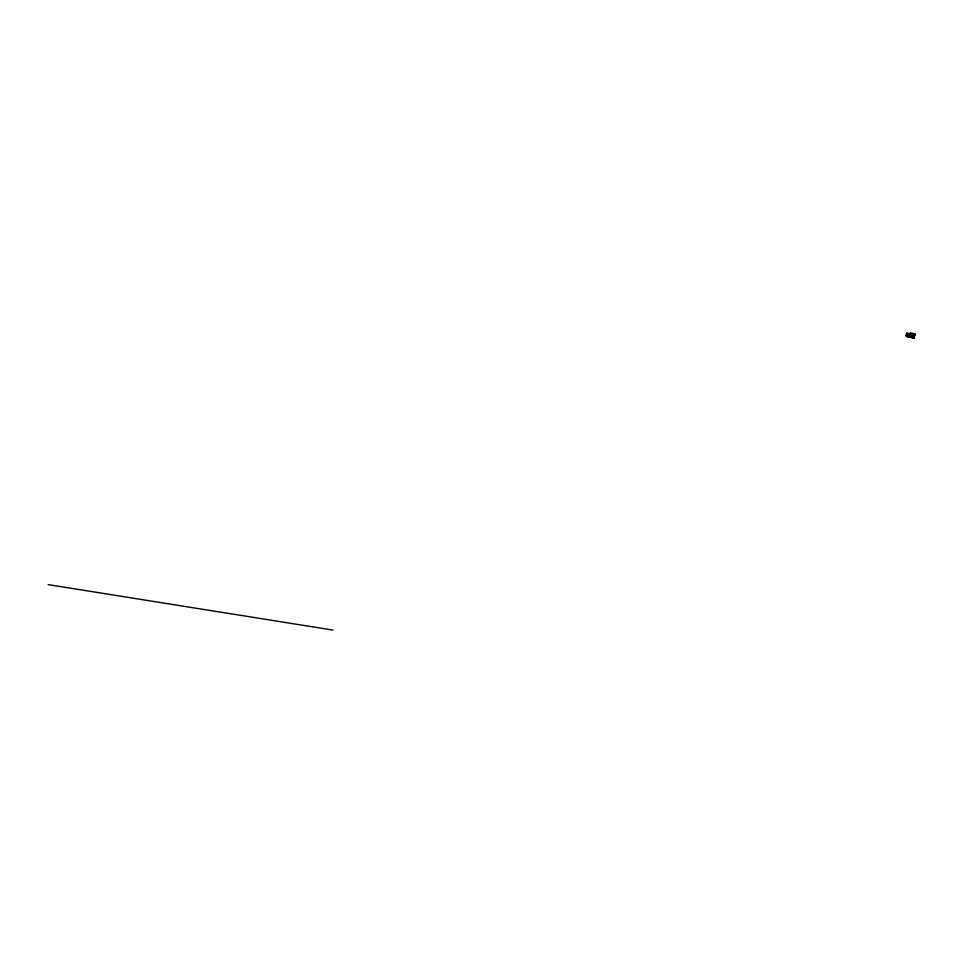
<?xml version="1.0" encoding="UTF-8"?>
<svg xmlns="http://www.w3.org/2000/svg" width="963" height="963" viewBox="0 0 963 963"><rect width="100%" height="100%" fill="white"/><g stroke="black" fill="none" stroke-linecap="round" stroke-linejoin="round"><path stroke-width="1.44" d="M912.37 335.798L912.262 334.33L911.299 334.149L912.19 334.739L911.913 336.207L909.939 335.846L909.71 337.098L914.043 337.808L914.778 333.932L910.384 333.066M912.587 337.267L913.141 337.64L909.71 337.098L910.517 332.921L909.614 337.134L914.08 337.977L914.85 333.908M908.518 334.727L908.711 333.643M909.686 337.11L909.915 336.123M910.504 334.378L913.393 334.546L913.646 333.487M909.192 334.233L908.651 333.896L908.121 336.737L908.964 336.894L909.602 333.571M908.53 334.354L907.387 334.257M908.615 334.065L908.085 336.749L908.94 336.869L909.469 334.053L908.374 333.884M912.695 335.991L914.344 336.111L911.612 335.618L913.117 335.882L912.96 336.845M913.044 334.498L914.561 335.004L913.105 334.751L912.852 335.822C913.706 332.247 911.588 337.832 914.224 336.761L914.754 333.944L911.275 334.125M911.492 334.594L911.311 335.365L910.071 335.184L910.24 335.894L910.228 335.136M912.238 337.495L912.527 336.581M906.388 335.401L909.385 336.171M906.689 335.22L906.58 334.342L906.881 335.112M907.447 334.847L906.725 334.101M906.291 335.557L906.929 335.606M907.062 334.63L907.098 334.98M907.387 333.631L907.688 334.402M907.242 335.931L908.253 335.846M907.519 334.366L907.712 333.451M907.567 334.414L907.916 333.499M907.676 335.786L907.399 333.655M907.88 334.269L906.665 333.499M907.784 335.606L908.41 335.28L908.133 336.713M908.506 333.607L908.711 334.558M908.434 335.004L909.566 335.196M908.639 334.691L908.867 333.92M909.469 334.053L909.337 334.679M909.072 336.063L909.277 334.017M910.191 335.918L910.504 335.329M910.348 335.906L910.179 334.739M910.914 334.486L911.985 335.461M911.323 334.185L911.022 335.377L911.48 334.221M910.733 337.243L910.902 336.316M910.685 336.894L910.974 335.75L910.288 335.618L910.986 335.738L909.975 335.846M911.744 334.883L912.009 335.533L910.24 335.293M911.528 336.737L911.672 337.411L911.841 336.448L912.936 336.761L910.709 336.544M912.358 336.316L912.936 336.809M912.972 337.592L913.646 337.556M913.153 337.64L913.357 336.593L914.224 336.761L914.019 337.784L913.249 337.158M907.302 335.75L908.229 336.099L906.881 335.678L907.76 334.305M910.938 336.039L910.697 337.243L912.382 336.713M906.881 335.678L906.376 335.172L907.483 334.703L906.496 334.51M909.794 336.918L910.757 337.086M48.15 584.613L332.921 630.079M911.564 335.991L912.984 335.906M907.784 334.185L906.677 333.704L907.375 333.8M908.338 334.029L909.409 334.233M910.252 334.317L912.166 334.715M911.612 334.859L911.215 334.546M906.737 334.943L907.459 334.992M914.2 336.761L913.345 336.737L914.176 336.894M912.683 337.544L914.007 337.76M913.056 334.727L914.549 335.016M906.701 333.198L906.087 336.424L909.241 337.026L909.854 333.8L906.701 333.198M912.418 333.499L911.937 336.231L912.443 333.487M913.141 335.858L912.972 336.544L913.117 335.882M909.096 336.075L908.265 335.931L909.096 336.087"/></g></svg>
